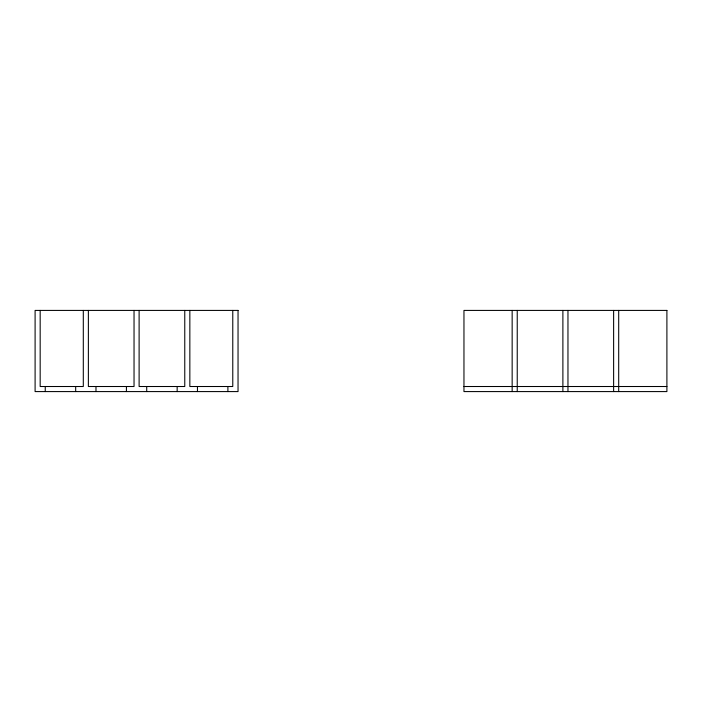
<?xml version="1.0" encoding="UTF-8"?>
<svg xmlns="http://www.w3.org/2000/svg" width="702" height="702" viewBox="0 0 702 702"><rect width="100%" height="100%" fill="white"/><g stroke="black" fill="none" stroke-linecap="round" stroke-linejoin="round"><path stroke-width="1.05" d="M463.961 386.512L666.9 386.512M618.699 310.416L618.699 391.584M613.627 310.416L613.627 391.584M567.962 310.416L567.962 391.584M562.89 310.416L562.89 391.584M517.234 310.416L517.234 391.584M512.153 310.416L512.153 391.584M232.774 310.416L232.774 386.512L189.847 386.512L189.847 310.416M227.896 386.512L227.896 391.584M197.455 386.512L197.455 391.584M184.766 310.416L184.766 386.512L139.11 386.512L139.11 310.416M177.158 386.512L177.158 391.584M146.718 386.512L146.718 391.584M134.038 310.416L134.038 386.512L88.373 386.512L88.373 310.416M126.421 386.512L126.421 391.584M95.981 386.512L95.981 391.584M83.301 310.416L83.301 386.512L40.172 386.512L40.172 310.416M75.684 386.512L75.684 391.584M45.244 386.512L45.244 391.584M238.039 310.416L35.1 310.416L35.1 391.584L238.039 391.584L238.039 310.416M666.9 310.416L463.961 310.416L463.961 391.584L666.9 391.584L666.9 310.416"/></g></svg>
